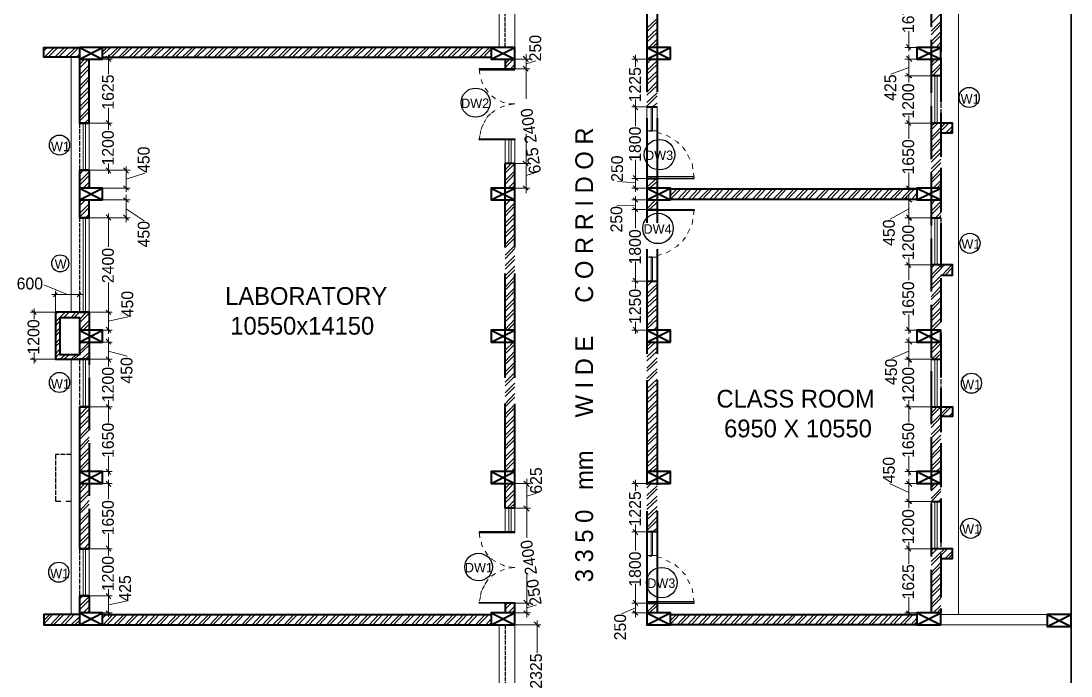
# Model space of a CAD drawing. Header units: millimetres. Extents: x 23593 to 241524, y 4405 to 182732.
# Drawn here: x 107264 to 133890, y 117386 to 134002 of the extents above; entities that cross this region are included whole.
import ezdxf

# ---------------------------------------------------------------- set-up
doc = ezdxf.new("R2010")
doc.units = ezdxf.units.MM
doc.linetypes.add('PDF_IMPORT', pattern=[1, 0.8, -0.2])
for name, color, linetype in [('PDF_0', 7, 'Continuous'), ('PDF_AR_DIMENSION', 7, 'Continuous'), ('PDF_AR_ELEVATION', 2, 'Continuous'), ('PDF_DOOR WIN TEXT', 5, 'Continuous'), ('PDF_ST COLUMN', 1, 'Continuous'), ('PDF_Text', 7, 'Continuous'), ('PDF_wall', 7, 'Continuous')]:
    doc.layers.add(name, color=color, linetype=linetype)
for name, color, linetype, true_color in [('PDF_AR_DOOR', 7, 'Continuous', 0x723939), ('PDF_AR_HATCH', 7, 'Continuous', 0x767676), ('PDF_AR_WINDOW', 7, 'Continuous', 0x00a5dd), ('PDF_exp gap', 7, 'Continuous', 0xdd006e)]:
    doc.layers.add(name, color=color, linetype=linetype, true_color=true_color)
doc.styles.add('PDF Century Gothic', font='GOTHIC.TTF')

msp = doc.modelspace()

# ---------------------------------------------------------------- linework, layer by layer
at = {"layer": 'PDF_0', "color": 1, "linetype": 'PDF_IMPORT', "lineweight": 25, "ltscale": 132.136405}
for points in [[(119543, 133332), (119543, 135673)], [(108746, 129009), (108746, 126612)], [(119543, 118684), (119543, 116362)]]:
    msp.add_lwpolyline(points, dxfattribs=at)
at = {"layer": 'PDF_0', "lineweight": 13}
for points in [[(129718, 133408), (129831, 133275)], [(109539, 132973), (109425, 133106)], [(119996, 133106), (120128, 132973)], [(122903, 132973), (122790, 133106)], [(129850, 132973), (129718, 133106)], [(129831, 132558), (129718, 132671), (129850, 132558)], [(109425, 130274), (109539, 130142)], [(109992, 130142), (109860, 130274)], [(109860, 129821), (109992, 129708)], [(120128, 129708), (119996, 129821)], [(122790, 129821), (122903, 129708)], [(129718, 129821), (129831, 129708)], [(109860, 129519), (109992, 129406)], [(122903, 129406), (122790, 129519)], [(129718, 129519), (129850, 129406)], [(109539, 128953), (109425, 129085)], [(109992, 128953), (109860, 129085)], [(129850, 128953), (129718, 129085), (129831, 128953)], [(108085, 127008), (108180, 127103)], [(108784, 127103), (108689, 127008)], [(107651, 126555), (107538, 126669)], [(109425, 126234), (109539, 126102)], [(122790, 126234), (122903, 126102)], [(129718, 126234), (129831, 126102)], [(109539, 125800), (109425, 125932)], [(129850, 125800), (129718, 125932)], [(107538, 125461), (107651, 125366)], [(129831, 125347), (129718, 125479), (129850, 125347)], [(109425, 122629), (109539, 122497)], [(129718, 122629), (129831, 122497)], [(109539, 122195), (109425, 122327)], [(120015, 122327), (120147, 122195)], [(122903, 122195), (122790, 122327)], [(129718, 122327), (129850, 122195)], [(129850, 121761), (129718, 121874), (129831, 121761)], [(109425, 119042), (109539, 118929)], [(120147, 118929), (120015, 119042)], [(122903, 118929), (122790, 119042)], [(129718, 119042), (129831, 118929)], [(120412, 118627), (120279, 118759)]]:
    msp.add_lwpolyline(points, dxfattribs=at)
for points in [[(119996, 132860), (120128, 132728)], [(122903, 131746), (122790, 131879)], [(109539, 131350), (109425, 131482)], [(129718, 131482), (129831, 131350)], [(120128, 130331), (119996, 130444)], [(122903, 129953), (122790, 130085)], [(122790, 129274), (122903, 129160)], [(129718, 127877), (129831, 127745)], [(122790, 127480), (122903, 127348)], [(109539, 126555), (109425, 126669)], [(109539, 125347), (109425, 125479)], [(109539, 124158), (109425, 124271)], [(129718, 124271), (129831, 124158)], [(120015, 121704), (120147, 121572)], [(122903, 120968), (122790, 121100)], [(109539, 120553), (109425, 120685)], [(129718, 120685), (129831, 120553)], [(109539, 119345), (109425, 119477)], [(120147, 119175), (120015, 119307)], [(122903, 119175), (122790, 119307)]]:
    msp.add_lwpolyline(points, close=True, dxfattribs=at)
at = {"layer": 'PDF_0', "color": 1, "linetype": 'PDF_IMPORT', "lineweight": 25, "ltscale": 169.889663}
for points in [[(130586, 132615), (130586, 131407)], [(108746, 125423), (108746, 124215)], [(130586, 125423), (130586, 124215)], [(130586, 121817), (130586, 120609)]]:
    msp.add_lwpolyline(points, dxfattribs=at)
at = {"layer": 'PDF_0', "color": 1, "linetype": 'PDF_IMPORT', "lineweight": 25, "ltscale": 151.013034}
for points in [[(108746, 131407), (108746, 130217)], [(130586, 129009), (130586, 127820)], [(108746, 120609), (108746, 119420)]]:
    msp.add_lwpolyline(points, dxfattribs=at)
at = {"layer": 'PDF_0', "color": 6, "linetype": 'PDF_IMPORT', "lineweight": 25, "ltscale": 151.013034}
msp.add_lwpolyline([(108538, 123007), (108142, 123007), (108142, 121817)], dxfattribs=at)
at = {"layer": 'PDF_0', "color": 6, "lineweight": 25}
for points in [[(108274, 121817), (108142, 121817)], [(108538, 121817), (108406, 121817)]]:
    msp.add_lwpolyline(points, dxfattribs=at)
at = {"layer": 'PDF_AR_DIMENSION', "lineweight": 13}
for points in [[(129774, 133238), (129774, 133747)], [(109482, 133143), (109482, 132653)], [(120072, 132671), (120072, 132785), (120072, 133030), (120072, 133162)], [(122847, 133143), (122847, 132841)], [(130341, 133332), (129680, 133332)], [(129774, 133143), (129774, 132520)], [(108991, 133030), (109576, 133030)], [(119789, 133030), (120166, 133030)], [(120317, 132992), (120072, 132917)], [(120072, 132898), (120072, 132030)], [(123130, 133030), (122752, 133030)], [(129982, 133030), (129680, 133030)], [(129321, 132653), (129774, 132822)], [(129774, 132709), (129774, 132445)], [(109482, 131312), (109482, 131803)], [(122847, 131709), (122847, 132011)], [(122847, 131916), (122847, 131331)], [(129774, 131312), (129774, 131595)], [(109482, 131520), (109482, 131237)], [(129774, 131520), (129774, 131010)], [(120072, 130293), (120072, 131142)], [(120072, 129632), (120072, 129764), (120072, 130387), (120072, 130519)], [(122847, 129915), (122847, 130482)], [(109576, 130217), (108991, 130217), (110029, 130217)], [(109482, 130123), (109482, 130387)], [(109935, 129670), (109935, 130312)], [(110407, 130142), (109935, 129991)], [(120317, 130161), (120072, 130085)], [(122394, 129934), (122847, 129897)], [(122847, 129670), (122847, 130123)], [(129774, 129670), (129774, 130161)], [(109331, 129764), (110029, 129764)], [(119789, 129764), (120166, 129764)], [(123130, 129764), (122752, 129764)], [(130341, 129764), (129680, 129764)], [(109331, 129462), (110029, 129462)], [(109935, 128896), (109935, 129009), (109935, 129462), (109935, 129595)], [(123130, 129462), (122752, 129462)], [(122847, 129557), (122847, 129123)], [(129982, 129462), (129680, 129462)], [(129774, 128896), (129774, 129009), (129774, 129462), (129774, 129595)], [(110388, 128934), (109935, 129236)], [(122375, 129311), (122847, 129330)], [(122847, 129311), (122847, 128745)], [(129302, 128972), (129774, 129236)], [(108991, 129009), (109576, 129009)], [(109331, 129009), (110029, 129009)], [(109482, 129123), (109482, 128273)], [(129774, 129123), (129774, 128839)], [(122847, 127310), (122847, 127896)], [(129774, 127707), (129774, 127990)], [(129774, 127915), (129774, 127424)], [(107840, 127310), (108444, 127065)], [(109482, 126518), (109482, 127367)], [(122847, 127518), (122847, 127216)], [(107500, 126612), (108142, 126612), (108142, 127159)], [(108047, 127065), (108142, 127065), (108746, 127065), (108840, 127065)], [(108746, 126612), (108746, 127159)], [(107594, 126706), (107594, 126442)], [(109482, 126065), (109482, 126706)], [(109973, 126499), (109482, 126386)], [(129774, 126065), (129774, 126555)], [(122847, 126065), (122847, 126367)], [(109331, 126159), (109576, 126159)], [(109482, 125310), (109482, 125970)], [(123130, 126159), (122752, 126159)], [(130341, 126159), (129680, 126159)], [(129774, 125970), (129774, 125310)], [(109331, 125857), (109576, 125857)], [(129982, 125857), (129680, 125857)], [(108142, 125423), (107500, 125423)], [(107594, 125310), (107594, 125593)], [(109954, 125498), (109482, 125630)], [(109482, 125517), (109482, 125234)], [(129340, 125442), (129774, 125630)], [(129774, 125517), (129774, 125234)], [(109482, 124120), (109482, 124385)], [(129774, 124120), (129774, 124385)], [(109482, 124309), (109482, 123818)], [(129774, 124309), (129774, 123818)], [(109482, 122459), (109482, 122969)], [(129774, 122459), (129774, 122969)], [(109331, 122572), (109576, 122572)], [(130341, 122572), (129680, 122572)], [(108991, 122270), (109576, 122270)], [(109482, 122365), (109482, 121874)], [(119789, 122270), (120185, 122270)], [(120091, 122384), (120091, 122270), (120091, 121647), (120091, 121515)], [(123130, 122270), (122752, 122270)], [(122847, 122365), (122847, 122082)], [(129284, 122270), (129774, 122044)], [(130284, 122270), (129680, 122270)], [(129774, 121685), (129774, 121817), (129774, 122270), (129774, 122384)], [(120336, 122025), (120091, 121949)], [(120091, 121742), (120091, 120892)], [(129774, 121912), (129774, 121647)], [(122847, 120930), (122847, 121232)], [(109482, 120515), (109482, 121006)], [(122847, 121138), (122847, 120572)], [(109482, 120723), (109482, 120439)], [(129774, 120515), (129774, 120779)], [(129774, 120723), (129774, 120232)], [(120091, 119137), (120091, 119986)], [(109482, 119307), (109482, 119590)], [(122847, 119137), (122847, 119722)], [(109482, 118891), (109482, 119514)], [(109935, 119288), (109482, 119194)], [(120091, 119363), (120091, 119231), (120091, 118986), (120091, 118873)], [(122847, 119363), (122847, 119231), (122847, 118986), (122847, 118873)], [(129774, 118891), (129774, 119382)], [(120336, 119194), (120091, 119118)], [(122488, 118967), (122847, 119118)], [(108991, 118986), (109576, 118986)], [(119789, 118986), (120185, 118986)], [(120355, 118797), (120355, 117967)], [(123130, 118986), (122752, 118986)], [(130341, 118986), (129680, 118986)], [(119185, 118684), (120449, 118684)]]:
    msp.add_lwpolyline(points, dxfattribs=at)
for points in [[(120166, 132785), (119789, 132785)], [(129680, 132615), (130341, 132615)], [(122752, 131822), (123130, 131822)], [(109576, 131407), (108991, 131407)], [(129680, 131407), (130341, 131407)], [(120166, 130387), (119789, 130387)], [(122752, 130010), (123130, 130010)], [(122752, 129217), (123130, 129217)], [(129680, 129009), (130341, 129009)], [(129680, 127820), (130341, 127820)], [(122752, 127405), (123130, 127405)], [(109576, 126612), (108991, 126612)], [(109576, 125423), (108991, 125423)], [(129680, 125423), (130341, 125423)], [(109576, 124215), (108991, 124215)], [(129680, 124215), (130341, 124215)], [(129680, 121817), (130341, 121817)], [(120185, 121647), (119789, 121647)], [(122752, 121043), (123130, 121043)], [(109576, 120609), (108991, 120609)], [(129680, 120609), (130341, 120609)], [(109576, 119420), (108991, 119420)], [(120185, 119231), (119789, 119231)], [(122752, 119231), (123130, 119231)]]:
    msp.add_lwpolyline(points, close=True, dxfattribs=at)
at = {"layer": 'PDF_AR_DOOR', "lineweight": 25}
for points in [[(118883, 132785), (118883, 132766), (119789, 132766), (119789, 132785)], [(118883, 130991), (118883, 131010), (119789, 131010), (119789, 130991)], [(124338, 130010), (124338, 130048), (123130, 130048), (123130, 130010)], [(124338, 129217), (124338, 129198), (123130, 129198), (123130, 129217)], [(118883, 121043), (118883, 121025), (119789, 121025), (119789, 121043)], [(118883, 119231), (118883, 119250), (119789, 119250), (119789, 119231)], [(124338, 119231), (124338, 119269), (123130, 119269), (123130, 119231)]]:
    msp.add_lwpolyline(points, close=True, dxfattribs=at)
at = {"layer": 'PDF_AR_DOOR', "lineweight": 20}
for points in [[(118901, 132653), (118883, 132785)], [(118977, 132407), (118939, 132483), (118939, 132520)], [(119109, 132200), (119090, 132218), (119034, 132294)], [(119298, 132030), (119203, 132105)], [(119524, 131935), (119487, 131935), (119411, 131973)], [(119411, 131803), (119487, 131841), (119524, 131841)], [(119638, 131879), (119789, 131897), (119638, 131897)], [(123130, 131218), (123262, 131199)], [(123394, 131180), (123507, 131142)], [(123621, 131105), (123734, 131048)], [(123847, 130973), (123904, 130935), (123942, 130897)], [(124036, 130822), (124055, 130784), (124111, 130708)], [(124168, 130614), (124225, 130501)], [(124281, 130387), (124300, 130255)], [(124319, 130142), (124338, 130010)], [(124319, 129085), (124338, 129217)], [(124281, 128839), (124300, 128972)], [(124168, 128613), (124225, 128726)], [(124036, 128405), (124055, 128443), (124111, 128519)], [(123394, 128047), (123507, 128084)], [(123621, 128122), (123734, 128179)], [(123847, 128254), (123904, 128292), (123942, 128330)], [(123130, 128009), (123262, 128028)], [(118883, 121043), (118901, 120892)], [(118939, 120779), (118939, 120723), (118977, 120666)], [(119034, 120553), (119090, 120458), (119109, 120458)], [(119203, 120364), (119203, 120345), (119298, 120288)], [(123130, 120439), (123262, 120420)], [(123394, 120402), (123507, 120383)], [(119411, 120232), (119487, 120194), (119524, 120175)], [(119524, 120100), (119487, 120081), (119411, 120043)], [(119638, 120156), (119789, 120137), (119638, 120118)], [(123621, 120326), (123734, 120269)], [(123847, 120213), (123904, 120156), (123942, 120137)], [(119298, 119986), (119203, 119930), (119203, 119911)], [(124036, 120043), (124055, 120005), (124111, 119949)], [(124168, 119835), (124225, 119722)], [(124281, 119609), (124300, 119496)], [(124319, 119363), (124338, 119231)]]:
    msp.add_lwpolyline(points, dxfattribs=at)
at = {"layer": 'PDF_AR_DOOR', "linetype": 'PDF_IMPORT', "lineweight": 20, "ltscale": 133.477926}
msp.add_lwpolyline([(118883, 130991), (118939, 131293), (119090, 131577), (119298, 131746)], dxfattribs=at)
at = {"layer": 'PDF_AR_DOOR', "linetype": 'PDF_IMPORT', "lineweight": 20, "ltscale": 152.188251}
msp.add_lwpolyline([(119109, 119835), (119090, 119816), (118939, 119552), (118883, 119231)], dxfattribs=at)
at = {"layer": 'PDF_AR_ELEVATION', "lineweight": 20}
for points in [[(130586, 118948), (133285, 118948)], [(130586, 118684), (133285, 118684)]]:
    msp.add_lwpolyline(points, dxfattribs=at)
at = {"layer": 'PDF_AR_HATCH', "lineweight": 5}
for points in [[(123130, 133823), (123394, 134068)], [(123130, 133729), (123394, 133993)], [(130341, 133936), (130586, 134182)], [(130341, 133747), (130586, 133993)], [(123130, 133559), (123394, 133804)], [(123130, 133464), (123394, 133710)], [(130341, 133653), (130586, 133917)], [(130341, 133483), (130586, 133729)], [(123186, 133332), (123394, 133540)], [(123281, 133332), (123394, 133445)], [(130341, 133389), (130586, 133634)], [(130473, 133332), (130586, 133464)], [(107840, 133257), (107934, 133332)], [(107859, 133087), (108104, 133332)], [(107953, 133087), (108198, 133332)], [(108123, 133087), (108368, 133332)], [(108217, 133087), (108463, 133332)], [(108387, 133087), (108651, 133332)], [(108482, 133087), (108727, 133332)], [(108670, 133087), (108746, 133162)], [(109331, 133219), (109444, 133332)], [(109331, 133143), (109539, 133332)], [(109463, 133087), (109727, 133332)], [(109558, 133087), (109803, 133332)], [(109746, 133087), (109992, 133332)], [(109822, 133087), (110086, 133332)], [(110011, 133087), (110256, 133332)], [(110105, 133087), (110350, 133332)], [(110275, 133087), (110539, 133332)], [(110369, 133087), (110615, 133332)], [(110558, 133087), (110803, 133332)], [(110634, 133087), (110898, 133332)], [(110822, 133087), (111068, 133332)], [(110917, 133087), (111162, 133332)], [(111087, 133087), (111332, 133332)], [(111181, 133087), (111426, 133332)], [(111351, 133087), (111615, 133332)], [(111445, 133087), (111691, 133332)], [(111634, 133087), (111879, 133332)], [(111709, 133087), (111974, 133332)], [(111898, 133087), (112144, 133332)], [(111993, 133087), (112238, 133332)], [(112163, 133087), (112408, 133332)], [(112257, 133087), (112502, 133332)], [(112427, 133087), (112691, 133332)], [(112521, 133087), (112767, 133332)], [(112710, 133087), (112955, 133332)], [(112785, 133087), (113050, 133332)], [(112974, 133087), (113220, 133332)], [(113069, 133087), (113314, 133332)], [(113238, 133087), (113484, 133332)], [(113333, 133087), (113578, 133332)], [(113522, 133087), (113767, 133332)], [(113597, 133087), (113861, 133332)], [(113786, 133087), (114031, 133332)], [(113880, 133087), (114126, 133332)], [(114050, 133087), (114296, 133332)], [(114145, 133087), (114390, 133332)], [(114314, 133087), (114579, 133332)], [(114409, 133087), (114654, 133332)], [(114598, 133087), (114843, 133332)], [(114673, 133087), (114937, 133332)], [(114862, 133087), (115107, 133332)], [(114956, 133087), (115202, 133332)], [(115126, 133087), (115372, 133332)], [(115221, 133087), (115466, 133332)], [(115390, 133087), (115655, 133332)], [(115485, 133087), (115730, 133332)], [(115674, 133087), (115919, 133332)], [(115749, 133087), (116013, 133332)], [(115938, 133087), (116183, 133332)], [(116032, 133087), (116278, 133332)], [(116202, 133087), (116448, 133332)], [(116296, 133087), (116542, 133332)], [(116485, 133087), (116731, 133332)], [(116561, 133087), (116825, 133332)], [(116750, 133087), (116995, 133332)], [(116844, 133087), (117089, 133332)], [(117014, 133087), (117259, 133332)], [(117108, 133087), (117354, 133332)], [(117278, 133087), (117542, 133332)], [(117372, 133087), (117618, 133332)], [(117561, 133087), (117807, 133332)], [(117637, 133087), (117901, 133332)], [(117826, 133087), (118071, 133332)], [(117920, 133087), (118165, 133332)], [(118090, 133087), (118335, 133332)], [(118184, 133087), (118430, 133332)], [(118354, 133087), (118618, 133332)], [(118448, 133087), (118694, 133332)], [(118637, 133087), (118883, 133332)], [(118713, 133087), (118977, 133332)], [(118901, 133087), (119147, 133332)], [(118996, 133087), (119185, 133294)], [(130548, 133332), (130586, 133370)], [(108746, 132898), (108878, 133030)], [(108746, 132804), (108972, 133030)], [(108746, 132634), (108991, 132879)], [(119166, 133087), (119185, 133106)], [(119543, 132917), (119657, 133030)], [(119543, 132822), (119751, 133030)], [(119675, 132785), (119789, 132898)], [(123130, 133011), (123168, 133030)], [(123130, 132917), (123243, 133030)], [(123130, 132747), (123394, 132992)], [(123130, 132653), (123394, 132898)], [(130341, 132936), (130435, 133030)], [(130341, 132860), (130529, 133030)], [(130341, 132671), (130586, 132917)], [(108746, 132539), (108991, 132785)], [(108746, 132351), (108991, 132596)], [(119770, 132785), (119789, 132804)], [(123130, 132483), (123394, 132728)], [(123130, 132388), (123394, 132634)], [(130378, 132615), (130586, 132841)], [(130548, 132615), (130586, 132653)], [(108746, 132256), (108991, 132520)], [(108746, 132086), (108991, 132332)], [(123130, 132200), (123394, 132464)], [(123130, 132124), (123394, 132369)], [(108746, 131992), (108991, 132237)], [(108746, 131822), (108991, 132067)], [(123130, 131935), (123394, 132181)], [(123130, 131841), (123394, 132105)], [(108746, 131728), (108991, 131973)], [(108746, 131539), (108991, 131803)], [(123281, 131822), (123394, 131916)], [(123375, 131822), (123394, 131822)], [(108746, 131463), (108991, 131709)], [(108878, 131407), (108991, 131520)], [(108972, 131407), (108991, 131444)], [(130341, 131331), (130435, 131407)], [(130341, 131048), (130699, 131407)], [(130341, 131237), (130511, 131407)], [(130341, 130973), (130794, 131407)], [(130718, 131161), (130888, 131331)], [(130341, 130784), (130586, 131029)], [(130813, 131161), (130888, 131256)], [(130341, 130689), (130586, 130954)], [(130341, 130519), (130586, 130765)], [(130341, 130425), (130586, 130670)], [(130341, 130255), (130586, 130501)], [(108746, 130199), (108746, 130217)], [(108746, 130104), (108840, 130217)], [(119543, 130217), (119694, 130387)], [(119543, 130142), (119789, 130387)], [(130341, 130161), (130586, 130406)], [(130341, 129972), (130586, 130236)], [(108746, 129934), (108991, 130180)], [(108746, 129840), (108991, 130085)], [(119543, 129953), (119789, 130199)], [(119543, 129859), (119789, 130123)], [(119619, 129764), (119789, 129934)], [(123130, 129783), (123375, 130010)], [(123130, 129953), (123186, 130010)], [(123205, 129764), (123394, 129934)], [(130341, 129897), (130586, 130142)], [(130397, 129764), (130586, 129953)], [(108840, 129764), (108991, 129915)], [(108935, 129764), (108991, 129821)], [(119713, 129764), (119789, 129840)], [(123734, 129576), (123904, 129746)], [(123734, 129481), (123998, 129746)], [(123923, 129481), (124168, 129746)], [(124017, 129481), (124262, 129746)], [(124187, 129481), (124432, 129746)], [(124281, 129481), (124527, 129746)], [(124451, 129481), (124715, 129746)], [(124546, 129481), (124791, 129746)], [(124734, 129481), (124980, 129746)], [(124829, 129481), (125074, 129746)], [(124999, 129481), (125244, 129746)], [(125093, 129481), (125338, 129746)], [(125263, 129481), (125527, 129746)], [(125357, 129481), (125603, 129746)], [(125546, 129481), (125791, 129746)], [(125622, 129481), (125886, 129746)], [(125810, 129481), (126056, 129746)], [(125905, 129481), (126150, 129746)], [(126075, 129481), (126320, 129746)], [(126169, 129481), (126414, 129746)], [(126339, 129481), (126603, 129746)], [(126433, 129481), (126679, 129746)], [(126622, 129481), (126867, 129746)], [(126698, 129481), (126962, 129746)], [(126886, 129481), (127132, 129746)], [(126981, 129481), (127226, 129746)], [(127151, 129481), (127396, 129746)], [(127245, 129481), (127490, 129746)], [(127415, 129481), (127679, 129746)], [(127509, 129481), (127755, 129746)], [(127698, 129481), (127943, 129746)], [(127792, 129481), (128038, 129746)], [(127962, 129481), (128208, 129746)], [(128057, 129481), (128302, 129746)], [(128227, 129481), (128491, 129746)], [(128321, 129481), (128566, 129746)], [(128510, 129481), (128755, 129746)], [(128585, 129481), (128849, 129746)], [(128774, 129481), (129019, 129746)], [(128868, 129481), (129114, 129746)], [(129038, 129481), (129284, 129746)], [(129133, 129481), (129378, 129746)], [(129302, 129481), (129567, 129746)], [(129397, 129481), (129642, 129746)], [(129586, 129481), (129831, 129746)], [(129661, 129481), (129925, 129746)], [(130492, 129764), (130586, 129878)], [(108746, 129387), (108802, 129462)], [(108746, 129311), (108897, 129462)], [(119543, 129425), (119581, 129462)], [(119543, 129330), (119675, 129462)], [(123130, 129236), (123356, 129462)], [(123130, 129425), (123186, 129462)], [(123205, 129217), (123394, 129406)], [(129850, 129481), (129982, 129632)], [(129944, 129481), (129982, 129538)], [(130341, 129444), (130360, 129462)], [(130341, 129349), (130454, 129462)], [(130341, 129179), (130586, 129425)], [(108746, 129123), (108991, 129368)], [(108746, 129028), (108991, 129274)], [(119543, 129141), (119789, 129387)], [(119543, 129047), (119789, 129311)], [(123375, 129217), (123394, 129217)], [(130341, 129085), (130586, 129330)], [(130454, 129009), (130586, 129141)], [(108897, 129009), (108991, 129104)], [(119543, 128877), (119789, 129123)], [(119543, 128783), (119789, 129028)], [(130548, 129009), (130586, 129066)], [(119543, 128613), (119789, 128858)], [(119543, 128519), (119789, 128764)], [(119543, 128330), (119789, 128594)], [(119543, 128254), (119789, 128500)], [(119543, 128066), (119789, 128311)], [(119543, 127971), (119789, 128235)], [(119543, 127801), (119789, 128047)], [(119543, 127707), (119789, 127952)], [(130341, 127556), (130605, 127820)], [(130341, 127726), (130416, 127820)], [(130341, 127461), (130680, 127820)], [(130624, 127556), (130869, 127820)], [(119543, 127537), (119789, 127782)], [(119543, 127443), (119789, 127688)], [(130341, 127292), (130586, 127537)], [(130699, 127556), (130888, 127745)], [(130888, 127556), (130888, 127556)], [(119543, 127254), (119789, 127518)], [(119543, 127178), (119789, 127424)], [(123130, 127367), (123186, 127405)], [(123130, 127273), (123281, 127405)], [(123130, 127084), (123394, 127329)], [(130341, 127197), (130586, 127443)], [(130341, 127008), (130586, 127273)], [(119543, 126990), (119789, 127235)], [(119543, 126895), (119789, 127159)], [(123130, 126990), (123394, 127254)], [(123130, 126820), (123394, 127065)], [(130341, 126933), (130586, 127178)], [(119543, 126725), (119789, 126971)], [(119543, 126631), (119789, 126876)], [(123130, 126725), (123394, 126971)], [(123130, 126555), (123394, 126801)], [(130341, 126744), (130586, 126990)], [(130341, 126650), (130586, 126914)], [(108142, 126367), (108387, 126612)], [(108142, 126555), (108198, 126612)], [(108349, 126480), (108482, 126612)], [(108538, 126480), (108651, 126612)], [(108614, 126480), (108746, 126612)], [(108746, 126423), (108916, 126612)], [(108746, 126348), (108991, 126593)], [(119543, 126461), (119789, 126706)], [(119543, 126367), (119789, 126612)], [(123130, 126461), (123394, 126706)], [(123130, 126272), (123394, 126537)], [(130341, 126480), (130586, 126725)], [(130341, 126386), (130586, 126631)], [(108142, 126272), (108255, 126404)], [(108142, 126102), (108255, 126216)], [(108746, 126159), (108991, 126404)], [(108840, 126159), (108991, 126310)], [(119543, 126178), (119789, 126442)], [(119600, 126159), (119789, 126348)], [(123130, 126197), (123394, 126442)], [(123300, 126159), (123394, 126253)], [(130341, 126216), (130586, 126461)], [(130378, 126159), (130586, 126367)], [(108142, 126008), (108255, 126140)], [(108142, 125819), (108255, 125951)], [(123375, 126159), (123394, 126178)], [(130567, 126159), (130586, 126178)], [(108142, 125744), (108255, 125857)], [(108142, 125555), (108255, 125687)], [(108614, 125423), (108991, 125781)], [(108746, 125612), (108991, 125857)], [(108746, 125800), (108802, 125857)], [(119543, 125649), (119751, 125857)], [(119543, 125819), (119581, 125857)], [(119543, 125555), (119789, 125800)], [(123130, 125744), (123262, 125857)], [(123130, 125649), (123356, 125857)], [(123130, 125479), (123394, 125725)], [(130341, 125668), (130529, 125857)], [(130341, 125838), (130360, 125857)], [(130341, 125574), (130586, 125819)], [(108142, 125461), (108255, 125593)], [(108255, 125423), (108387, 125536)], [(108349, 125423), (108482, 125536)], [(108538, 125423), (108651, 125536)], [(108802, 125423), (108991, 125593)], [(108897, 125423), (108991, 125517)], [(119543, 125366), (119789, 125630)], [(119543, 125291), (119789, 125536)], [(123130, 125385), (123394, 125630)], [(123130, 125196), (123394, 125461)], [(130360, 125423), (130586, 125649)], [(130435, 125423), (130586, 125555)], [(119543, 125102), (119789, 125347)], [(119543, 125008), (119789, 125272)], [(123130, 125121), (123394, 125366)], [(123130, 124932), (123394, 125177)], [(119543, 124838), (119789, 125083)], [(119543, 124743), (119789, 124989)], [(123130, 124838), (123394, 125102)], [(123130, 124668), (123394, 124913)], [(119543, 124573), (119789, 124819)], [(119543, 124479), (119789, 124724)], [(123130, 124573), (123394, 124819)], [(123130, 124403), (123394, 124649)], [(119543, 124290), (119789, 124554)], [(119543, 124215), (119789, 124460)], [(123130, 124309), (123394, 124554)], [(123130, 124120), (123394, 124385)], [(108746, 124007), (108953, 124215)], [(108746, 124177), (108765, 124215)], [(108746, 123913), (108991, 124158)], [(119543, 124026), (119789, 124271)], [(119543, 123932), (119789, 124196)], [(123130, 124045), (123394, 124290)], [(123130, 123856), (123394, 124101)], [(130341, 124045), (130492, 124215)], [(130341, 123781), (130775, 124215)], [(130341, 123969), (130586, 124215)], [(130605, 123969), (130850, 124215)], [(108746, 123743), (108991, 123988)], [(108746, 123648), (108991, 123894)], [(119543, 123762), (119789, 124007)], [(119543, 123667), (119789, 123913)], [(123130, 123762), (123394, 124007)], [(123130, 123592), (123394, 123837)], [(130341, 123686), (130586, 123950)], [(130794, 123969), (130888, 124064)], [(130888, 123969), (130888, 123969)], [(108746, 123460), (108991, 123724)], [(108746, 123384), (108991, 123630)], [(119543, 123497), (119789, 123743)], [(119543, 123403), (119789, 123648)], [(123130, 123497), (123394, 123743)], [(123130, 123309), (123394, 123573)], [(130341, 123516), (130586, 123762)], [(130341, 123422), (130586, 123667)], [(108746, 123195), (108991, 123441)], [(108746, 123101), (108991, 123365)], [(119543, 123214), (119789, 123479)], [(119543, 123139), (119789, 123384)], [(123130, 123233), (123394, 123479)], [(123130, 123044), (123394, 123290)], [(130341, 123252), (130586, 123497)], [(130341, 123158), (130586, 123403)], [(108746, 122931), (108991, 123176)], [(108746, 122837), (108991, 123082)], [(119543, 122950), (119789, 123195)], [(119543, 122856), (119789, 123101)], [(123130, 122950), (123394, 123214)], [(123130, 122780), (123394, 123025)], [(130341, 122969), (130586, 123233)], [(130341, 122893), (130586, 123139)], [(108746, 122648), (108991, 122912)], [(108746, 122572), (108991, 122818)], [(119543, 122686), (119789, 122931)], [(119543, 122591), (119789, 122837)], [(123130, 122686), (123394, 122931)], [(123186, 122572), (123394, 122761)], [(130341, 122705), (130586, 122950)], [(130341, 122610), (130586, 122856)], [(108916, 122572), (108991, 122629)], [(119694, 122572), (119789, 122667)], [(119789, 122572), (119789, 122572)], [(123281, 122572), (123394, 122667)], [(130473, 122572), (130586, 122686)], [(130548, 122572), (130586, 122591)], [(108746, 122119), (108878, 122270)], [(108746, 122025), (108972, 122270)], [(119543, 122138), (119657, 122270)], [(119543, 122044), (119751, 122270)], [(123130, 122233), (123168, 122270)], [(123130, 122157), (123243, 122270)], [(123130, 121968), (123394, 122214)], [(130341, 122157), (130435, 122270)], [(130341, 122082), (130529, 122270)], [(108746, 121855), (108991, 122101)], [(108746, 121761), (108991, 122006)], [(119543, 121874), (119789, 122119)], [(119543, 121780), (119789, 122025)], [(123130, 121874), (123394, 122138)], [(123130, 121704), (123394, 121949)], [(130341, 121893), (130586, 122138)], [(130341, 121817), (130586, 122063)], [(108746, 121572), (108991, 121836)], [(108746, 121496), (108991, 121742)], [(119581, 121647), (119789, 121855)], [(119657, 121647), (119789, 121761)], [(123130, 121610), (123394, 121855)], [(123130, 121440), (123394, 121685)], [(130529, 121817), (130586, 121874)], [(108746, 121308), (108991, 121553)], [(108746, 121213), (108991, 121478)], [(123130, 121345), (123394, 121591)], [(123130, 121157), (123394, 121421)], [(108746, 121043), (108991, 121289)], [(108746, 120949), (108991, 121194)], [(123130, 121081), (123394, 121327)], [(108746, 120779), (108991, 121025)], [(108746, 120685), (108991, 120930)], [(123281, 121043), (123394, 121138)], [(123375, 121043), (123394, 121043)], [(108859, 120609), (108991, 120760)], [(108935, 120609), (108991, 120666)], [(130341, 120553), (130397, 120609)], [(130341, 120288), (130680, 120609)], [(130341, 120458), (130492, 120609)], [(130341, 120194), (130756, 120609)], [(130699, 120364), (130888, 120553)], [(130775, 120364), (130888, 120477)], [(130341, 120005), (130586, 120269)], [(130341, 119930), (130586, 120175)], [(130341, 119741), (130586, 119986)], [(130341, 119647), (130586, 119892)], [(130341, 119477), (130586, 119722)], [(130341, 119382), (130586, 119628)], [(108746, 119326), (108821, 119420)], [(108746, 119156), (108991, 119401)], [(108746, 119061), (108991, 119307)], [(130341, 119194), (130586, 119458)], [(130341, 119118), (130586, 119363)], [(108840, 118986), (108991, 119137)], [(108935, 118986), (108991, 119042)], [(119543, 119175), (119600, 119231)], [(119543, 119080), (119694, 119231)], [(119619, 118986), (119789, 119156)], [(119713, 118986), (119789, 119061)], [(123130, 119005), (123375, 119231)], [(123130, 119194), (123186, 119231)], [(123205, 118986), (123394, 119175)], [(130397, 118986), (130586, 119175)], [(130492, 118986), (130586, 119099)], [(107840, 118797), (107991, 118948)], [(107840, 118703), (108066, 118948)], [(108010, 118684), (108255, 118948)], [(108085, 118684), (108349, 118948)], [(108274, 118684), (108519, 118948)], [(108368, 118684), (108614, 118948)], [(108538, 118684), (108746, 118891)], [(108633, 118684), (108746, 118797)], [(109331, 118854), (109425, 118948)], [(109350, 118684), (109595, 118948)], [(109444, 118684), (109690, 118948)], [(109614, 118684), (109878, 118948)], [(109709, 118684), (109954, 118948)], [(109897, 118684), (110143, 118948)], [(109973, 118684), (110237, 118948)], [(110162, 118684), (110407, 118948)], [(110256, 118684), (110501, 118948)], [(110426, 118684), (110671, 118948)], [(110520, 118684), (110766, 118948)], [(110690, 118684), (110954, 118948)], [(110785, 118684), (111030, 118948)], [(110973, 118684), (111219, 118948)], [(111049, 118684), (111313, 118948)], [(111238, 118684), (111483, 118948)], [(111332, 118684), (111577, 118948)], [(111502, 118684), (111747, 118948)], [(111596, 118684), (111842, 118948)], [(111766, 118684), (112030, 118948)], [(111860, 118684), (112106, 118948)], [(112049, 118684), (112295, 118948)], [(112125, 118684), (112389, 118948)], [(112314, 118684), (112559, 118948)], [(112408, 118684), (112653, 118948)], [(112578, 118684), (112842, 118948)], [(112672, 118684), (112918, 118948)], [(112861, 118684), (113106, 118948)], [(112936, 118684), (113201, 118948)], [(113125, 118684), (113371, 118948)], [(113220, 118684), (113465, 118948)], [(113389, 118684), (113635, 118948)], [(113484, 118684), (113729, 118948)], [(113654, 118684), (113918, 118948)], [(113748, 118684), (113994, 118948)], [(113937, 118684), (114182, 118948)], [(114012, 118684), (114277, 118948)], [(114201, 118684), (114447, 118948)], [(114296, 118684), (114541, 118948)], [(114465, 118684), (114711, 118948)], [(114560, 118684), (114805, 118948)], [(114730, 118684), (114994, 118948)], [(114824, 118684), (115070, 118948)], [(115013, 118684), (115258, 118948)], [(115088, 118684), (115353, 118948)], [(115277, 118684), (115523, 118948)], [(115372, 118684), (115617, 118948)], [(115541, 118684), (115806, 118948)], [(115636, 118684), (115881, 118948)], [(115825, 118684), (116070, 118948)], [(115900, 118684), (116164, 118948)], [(116089, 118684), (116334, 118948)], [(116183, 118684), (116429, 118948)], [(116353, 118684), (116599, 118948)], [(116448, 118684), (116693, 118948)], [(116617, 118684), (116882, 118948)], [(116712, 118684), (116957, 118948)], [(116901, 118684), (117146, 118948)], [(116976, 118684), (117240, 118948)], [(117165, 118684), (117410, 118948)], [(117259, 118684), (117505, 118948)], [(117429, 118684), (117674, 118948)], [(117523, 118684), (117769, 118948)], [(117693, 118684), (117958, 118948)], [(117788, 118684), (118033, 118948)], [(117977, 118684), (118222, 118948)], [(118052, 118684), (118316, 118948)], [(118241, 118684), (118486, 118948)], [(118335, 118684), (118581, 118948)], [(118505, 118684), (118750, 118948)], [(118599, 118684), (118845, 118948)], [(118788, 118684), (119034, 118948)], [(118864, 118684), (119128, 118948)], [(119052, 118684), (119185, 118835)], [(123734, 118797), (123885, 118948)], [(123734, 118703), (123960, 118948)], [(123904, 118684), (124149, 118948)], [(123979, 118684), (124244, 118948)], [(124168, 118684), (124413, 118948)], [(124262, 118684), (124508, 118948)], [(124432, 118684), (124678, 118948)], [(124527, 118684), (124772, 118948)], [(124715, 118684), (124961, 118948)], [(124791, 118684), (125055, 118948)], [(124980, 118684), (125225, 118948)], [(125074, 118684), (125320, 118948)], [(125244, 118684), (125489, 118948)], [(125338, 118684), (125584, 118948)], [(125508, 118684), (125773, 118948)], [(125603, 118684), (125848, 118948)], [(125791, 118684), (126037, 118948)], [(125867, 118684), (126131, 118948)], [(126056, 118684), (126301, 118948)], [(126150, 118684), (126395, 118948)], [(126320, 118684), (126565, 118948)], [(126414, 118684), (126660, 118948)], [(126584, 118684), (126849, 118948)], [(126679, 118684), (126924, 118948)], [(126867, 118684), (127113, 118948)], [(126943, 118684), (127207, 118948)], [(127132, 118684), (127377, 118948)], [(127226, 118684), (127471, 118948)], [(127396, 118684), (127641, 118948)], [(127490, 118684), (127736, 118948)], [(127660, 118684), (127924, 118948)], [(127755, 118684), (128000, 118948)], [(127943, 118684), (128189, 118948)], [(128038, 118684), (128283, 118948)], [(128208, 118684), (128453, 118948)], [(128302, 118684), (128547, 118948)], [(128472, 118684), (128736, 118948)], [(128566, 118684), (128812, 118948)], [(128755, 118684), (129000, 118948)], [(128831, 118684), (129095, 118948)], [(129019, 118684), (129265, 118948)], [(129114, 118684), (129359, 118948)], [(129284, 118684), (129529, 118948)], [(129378, 118684), (129623, 118948)], [(129548, 118684), (129812, 118948)], [(129642, 118684), (129888, 118948)], [(129831, 118684), (129982, 118854)], [(129907, 118684), (129982, 118759)], [(119147, 118684), (119185, 118740)]]:
    msp.add_lwpolyline(points, dxfattribs=at)
at = {"layer": 'PDF_AR_WINDOW', "color": 2, "lineweight": 20}
for points in [[(131039, 140298), (131039, 118948)], [(108538, 133087), (108538, 126612)], [(130341, 132615), (130341, 131407)], [(123130, 131822), (123130, 131218), (123394, 131218), (123394, 131822)], [(108991, 131407), (108991, 130217)], [(119789, 130387), (119789, 130991), (119543, 130991), (119543, 130387)], [(108991, 129009), (108991, 126612)], [(130341, 129009), (130341, 127820)], [(123130, 127405), (123130, 128009), (123394, 128009), (123394, 127405)], [(108538, 125423), (108538, 118948)], [(108991, 125423), (108991, 124215)], [(130341, 125423), (130341, 124215)], [(130341, 121817), (130341, 120609)], [(119789, 121647), (119789, 121043), (119543, 121043), (119543, 121647)], [(123130, 121043), (123130, 120439), (123394, 120439), (123394, 121043)], [(108991, 120609), (108991, 119420)]]:
    msp.add_lwpolyline(points, dxfattribs=at)
at = {"layer": 'PDF_AR_WINDOW', "lineweight": 20}
for points in [[(130435, 132615), (130435, 131407)], [(130492, 132615), (130492, 131407)], [(123243, 131822), (123243, 131218)], [(123281, 131822), (123281, 131218)], [(108840, 131407), (108840, 130217)], [(108897, 131407), (108897, 130217)], [(119638, 130387), (119638, 130991)], [(119694, 130387), (119694, 130991)], [(108840, 129009), (108840, 126612)], [(108897, 129009), (108897, 126612)], [(130435, 129009), (130435, 127820)], [(130492, 129009), (130492, 127820)], [(123243, 127405), (123243, 128009)], [(123281, 127405), (123281, 128009)], [(108840, 125423), (108840, 124215)], [(108897, 125423), (108897, 124215)], [(130435, 125423), (130435, 124215)], [(130492, 125423), (130492, 124215)], [(130435, 121817), (130435, 120609)], [(130492, 121817), (130492, 120609)], [(119638, 121647), (119638, 121043)], [(119694, 121647), (119694, 121043)], [(123243, 121043), (123243, 120439)], [(123281, 121043), (123281, 120439)], [(108840, 120609), (108840, 119420)], [(108897, 120609), (108897, 119420)]]:
    msp.add_lwpolyline(points, dxfattribs=at)
at = {"layer": 'PDF_DOOR WIN TEXT', "lineweight": 25}
for centre, radius in [((118792, 131931), 368), ((131308, 132063), 255), ((108240, 130855), 255), ((123455, 130610), 387), ((123417, 128741), 387), ((131327, 128363), 255), ((108259, 127853), 217), ((108240, 124833), 255), ((131365, 124814), 255), ((131346, 121133), 255), ((118868, 120151), 349), ((108221, 120019), 255), ((123512, 119755), 387)]:
    msp.add_circle(centre, radius, dxfattribs=at)
at = {"layer": 'PDF_exp gap', "lineweight": 35}
msp.add_lwpolyline([(133890, 137032), (133890, 110473)], dxfattribs=at)
at = {"layer": 'PDF_ST COLUMN', "color": 6, "lineweight": 40}
for points in [[(109331, 133030), (109331, 133332), (108746, 133332), (108746, 133030)], [(119789, 133030), (119789, 133332), (119185, 133332), (119185, 133030)], [(123734, 133030), (123734, 133332), (123130, 133332), (123130, 133030)], [(130586, 133030), (130586, 133332), (129982, 133332), (129982, 133030)], [(109331, 129462), (109331, 129764), (108746, 129764), (108746, 129462)], [(119789, 129462), (119789, 129764), (119185, 129764), (119185, 129462)], [(123734, 129462), (123734, 129764), (123130, 129764), (123130, 129462)], [(130586, 129462), (130586, 129764), (129982, 129764), (129982, 129462)], [(109331, 125857), (109331, 126159), (108746, 126159), (108746, 125857)], [(119789, 125857), (119789, 126159), (119185, 126159), (119185, 125857)], [(123734, 125857), (123734, 126159), (123130, 126159), (123130, 125857)], [(130586, 125857), (130586, 126159), (129982, 126159), (129982, 125857)], [(109331, 122270), (109331, 122572), (108746, 122572), (108746, 122270)], [(119789, 122270), (119789, 122572), (119185, 122572), (119185, 122270)], [(123734, 122270), (123734, 122572), (123130, 122572), (123130, 122270)], [(130586, 122270), (130586, 122572), (129982, 122572), (129982, 122270)], [(109331, 118684), (109331, 118986), (108746, 118986), (108746, 118684)], [(119789, 118684), (119789, 118986), (119185, 118986), (119185, 118684)], [(123734, 118684), (123734, 118986), (123130, 118986), (123130, 118684)], [(130586, 118684), (130586, 118986), (129982, 118986), (129982, 118684)], [(133890, 118646), (133890, 118948), (133285, 118948), (133285, 118646)]]:
    msp.add_lwpolyline(points, close=True, dxfattribs=at)
for points in [[(108746, 133030), (109331, 133332)], [(108746, 133332), (109331, 133030)], [(119185, 133030), (119789, 133332)], [(119185, 133332), (119789, 133030)], [(123130, 133030), (123734, 133332)], [(123130, 133332), (123734, 133030)], [(129982, 133030), (130586, 133332)], [(129982, 133332), (130586, 133030)], [(108746, 129462), (109331, 129764)], [(108746, 129764), (109331, 129462)], [(119185, 129462), (119789, 129764)], [(119185, 129764), (119789, 129462)], [(123130, 129462), (123734, 129764)], [(123130, 129764), (123734, 129462)], [(129982, 129462), (130586, 129764)], [(129982, 129764), (130586, 129462)], [(108746, 125857), (109331, 126159)], [(108746, 126159), (109331, 125857)], [(119185, 125857), (119789, 126159)], [(119185, 126159), (119789, 125857)], [(123130, 125857), (123734, 126159)], [(123130, 126159), (123734, 125857)], [(129982, 125857), (130586, 126159)], [(129982, 126159), (130586, 125857)], [(108746, 122270), (109331, 122572)], [(108746, 122572), (109331, 122270)], [(119185, 122270), (119789, 122572)], [(119185, 122572), (119789, 122270)], [(123130, 122270), (123734, 122572)], [(123130, 122572), (123734, 122270)], [(129982, 122270), (130586, 122572)], [(129982, 122572), (130586, 122270)], [(108746, 118684), (109331, 118986)], [(108746, 118986), (109331, 118684)], [(119185, 118684), (119789, 118986)], [(119185, 118986), (119789, 118684)], [(123130, 118684), (123734, 118986)], [(123130, 118986), (123734, 118684)], [(129982, 118684), (130586, 118986)], [(129982, 118986), (130586, 118684)], [(133285, 118646), (133890, 118948)], [(133285, 118948), (133890, 118646)]]:
    msp.add_lwpolyline(points, dxfattribs=at)
at = {"layer": 'PDF_wall', "linetype": 'PDF_IMPORT', "lineweight": 40, "ltscale": 1680.020006}
msp.add_lwpolyline([(130341, 140241), (130341, 118986)], dxfattribs=at)
at = {"layer": 'PDF_wall', "linetype": 'PDF_IMPORT', "lineweight": 40, "ltscale": 1849.909669}
msp.add_lwpolyline([(130586, 140241), (130586, 132917)], dxfattribs=at)
at = {"layer": 'PDF_wall', "linetype": 'PDF_IMPORT', "lineweight": 40, "ltscale": 3322.286753}
for points in [[(123130, 138183), (123130, 118986)], [(123394, 138183), (123394, 118986)]]:
    msp.add_lwpolyline(points, dxfattribs=at)
at = {"layer": 'PDF_wall', "color": 2, "lineweight": 20}
for points in [[(119392, 133332), (119392, 135673)], [(119789, 133332), (119789, 135673)], [(119392, 118684), (119392, 116362)], [(119789, 118684), (119789, 116362)]]:
    msp.add_lwpolyline(points, dxfattribs=at)
at = {"layer": 'PDF_wall', "lineweight": 40}
for points in [[(108746, 133087), (107840, 133087), (107840, 133332), (108746, 133332)], [(119185, 133332), (109331, 133332)], [(108746, 133030), (108746, 131407), (108991, 131407), (108991, 133030)], [(109331, 133087), (119185, 133087)], [(119543, 133030), (119543, 132785), (119789, 132785), (119789, 133030)], [(130586, 132615), (130341, 132615)], [(123130, 131822), (123394, 131822)], [(108991, 131407), (108746, 131407)], [(130586, 131161), (130888, 131161), (130888, 131407), (130341, 131407)], [(108746, 130217), (108746, 129764)], [(108746, 130217), (108991, 130217), (108746, 130217)], [(108991, 130217), (108991, 129764)], [(119789, 130387), (119543, 130387)], [(123130, 130010), (123394, 130010)], [(123734, 129746), (129982, 129746)], [(108746, 129462), (108746, 129009), (108991, 129009), (108991, 129462)], [(123734, 129481), (129982, 129481)], [(123130, 129217), (123394, 129217)], [(108991, 129009), (108746, 129009)], [(130341, 129009), (130586, 129009)], [(130586, 127556), (130888, 127556), (130888, 127820), (130341, 127820)], [(123130, 127405), (123394, 127405)], [(108746, 126612), (108991, 126612), (108142, 126612), (108142, 125423), (108991, 125423), (108746, 125423)], [(108746, 125857), (108746, 125536), (108255, 125536), (108255, 126480), (108746, 126480), (108746, 126159)], [(130341, 125423), (130586, 125423)], [(108746, 124215), (108746, 122572)], [(108746, 124215), (108991, 124215), (108746, 124215)], [(130341, 124215), (130888, 124215), (130888, 123969), (130586, 123969)], [(108746, 122270), (108746, 120609), (108991, 120609), (108746, 120609)], [(130341, 121817), (130586, 121817)], [(119789, 121647), (119543, 121647)], [(123394, 121043), (123130, 121043)], [(130586, 120364), (130888, 120364), (130888, 120609), (130341, 120609)], [(108746, 119420), (108746, 118986)], [(108746, 119420), (108991, 119420), (108746, 119420)], [(108991, 119420), (108991, 118986)], [(119789, 118986), (119789, 119231), (119543, 119231), (119543, 118986)], [(123130, 119231), (123394, 119231)], [(108746, 118948), (107840, 118948), (107840, 118684), (108746, 118684)], [(109331, 118948), (119185, 118948)], [(123734, 118948), (129982, 118948)], [(109331, 118684), (119185, 118684)], [(129982, 118684), (123734, 118684)]]:
    msp.add_lwpolyline(points, dxfattribs=at)
at = {"layer": 'PDF_wall', "linetype": 'PDF_IMPORT', "lineweight": 40, "ltscale": 1396.870566}
msp.add_lwpolyline([(130586, 133068), (130586, 118986)], dxfattribs=at)
at = {"layer": 'PDF_wall', "linetype": 'PDF_IMPORT', "lineweight": 40, "ltscale": 3303.410123}
for points in [[(119543, 121647), (119543, 130387)], [(119789, 121647), (119789, 130387)]]:
    msp.add_lwpolyline(points, dxfattribs=at)
at = {"layer": 'PDF_wall', "linetype": 'PDF_IMPORT', "lineweight": 40, "ltscale": 1661.143376}
msp.add_lwpolyline([(108991, 126612), (108991, 120609)], dxfattribs=at)

# ---------------------------------------------------------------- texts
at = {"layer": 'PDF_Text', "attachment_point": 4, "style": 'PDF Century Gothic'}
for s, insert, char_height, rotation in [('1675', (129763, 133696), 300, 90), ('250', (120306, 132979), 300, 90), ('1625', (109470, 131752), 300, 90), ('1225', (122835, 131940), 300, 90), ('425', (129310, 131978), 300, 90), ('1200', (129763, 131525), 300, 90), ('625 2400', (120306, 130128), 300, 97.8129), ('3 3 5 0   mm     W I D E     C O R R I D O R', (121549, 119765), 450.01, 90), ('1800', (122835, 130430), 300, 90), ('1200', (109470, 130336), 300, 90), ('450', (110376, 130147), 300, 90), ('1650', (129763, 130109), 300, 90), ('250', (122382, 129921), 300, 90), ('250', (122363, 128637), 300, 90), ('450', (110376, 128259), 300, 90), ('450', (129272, 128297), 300, 90), ('1800', (122835, 127825), 300, 90), ('1200', (129763, 127938), 300, 90), ('2400', (109470, 127353), 300, 90), ('1650', (129763, 126504), 300, 90), ('450', (109961, 126485), 300, 90), ('1250', (122835, 126315), 300, 90), ('1200', (107582, 125541), 300, 90), ('450', (109942, 124805), 300, 90), ('450', (129329, 124767), 300, 90), ('1200', (109470, 124333), 300, 90), ('1200', (129763, 124333), 300, 90), ('1650', (109470, 122917), 300, 90), ('1650', (129763, 122917), 300, 90), ('450', (129272, 122275), 300, 90), ('625', (120325, 122011), 300, 90), ('1225', (122835, 121180), 300, 90), ('1650', (109470, 120954), 300, 90), ('1200', (129763, 120727), 300, 90), ('250 2400', (120325, 119179), 300, 98.7432), ('1200', (109470, 119538), 300, 90), ('1800', (122835, 119651), 300, 90), ('1625', (129763, 119330), 300, 90), ('425', (109904, 119274), 300, 90), ('250', (122458, 118292), 300, 90), ('2325', (120325, 117065), 300, 90)]:
    msp.add_mtext(s, dxfattribs=dict(at, insert=insert, char_height=char_height, rotation=rotation))
at = {"layer": 'PDF_Text', "color": 5, "char_height": 240, "attachment_point": 4, "style": 'PDF Century Gothic'}
for s, insert in [('W1', (131091, 132028)), ('DW2', (118424, 131915)), ('W1', (108023, 130820)), ('DW3', (123087, 130594)), ('DW4', (123049, 128725)), ('W1', (131110, 128347)), ('W', (108117, 127838)), ('W1', (108023, 124798)), ('W1', (131129, 124780)), ('W1', (131129, 121117)), ('W1', (108004, 119985)), ('DW1', (118519, 120136)), ('DW3', (123144, 119739))]:
    msp.add_mtext(s, dxfattribs=dict(at, insert=insert))
at = {"layer": 'PDF_Text', "attachment_point": 4, "style": 'PDF Century Gothic'}
for s, insert, char_height in [('600', (107154, 127341), 300), ('LABORATORY', (112440, 127023), 450), ('10550x14150', (112572, 126268), 450.01), ('CLASS ROOM', (124899, 124418), 450), ('6950 X 10550', (125092, 123663), 450.01)]:
    msp.add_mtext(s, dxfattribs=dict(at, insert=insert, char_height=char_height))

doc.saveas('drawing.dxf')
